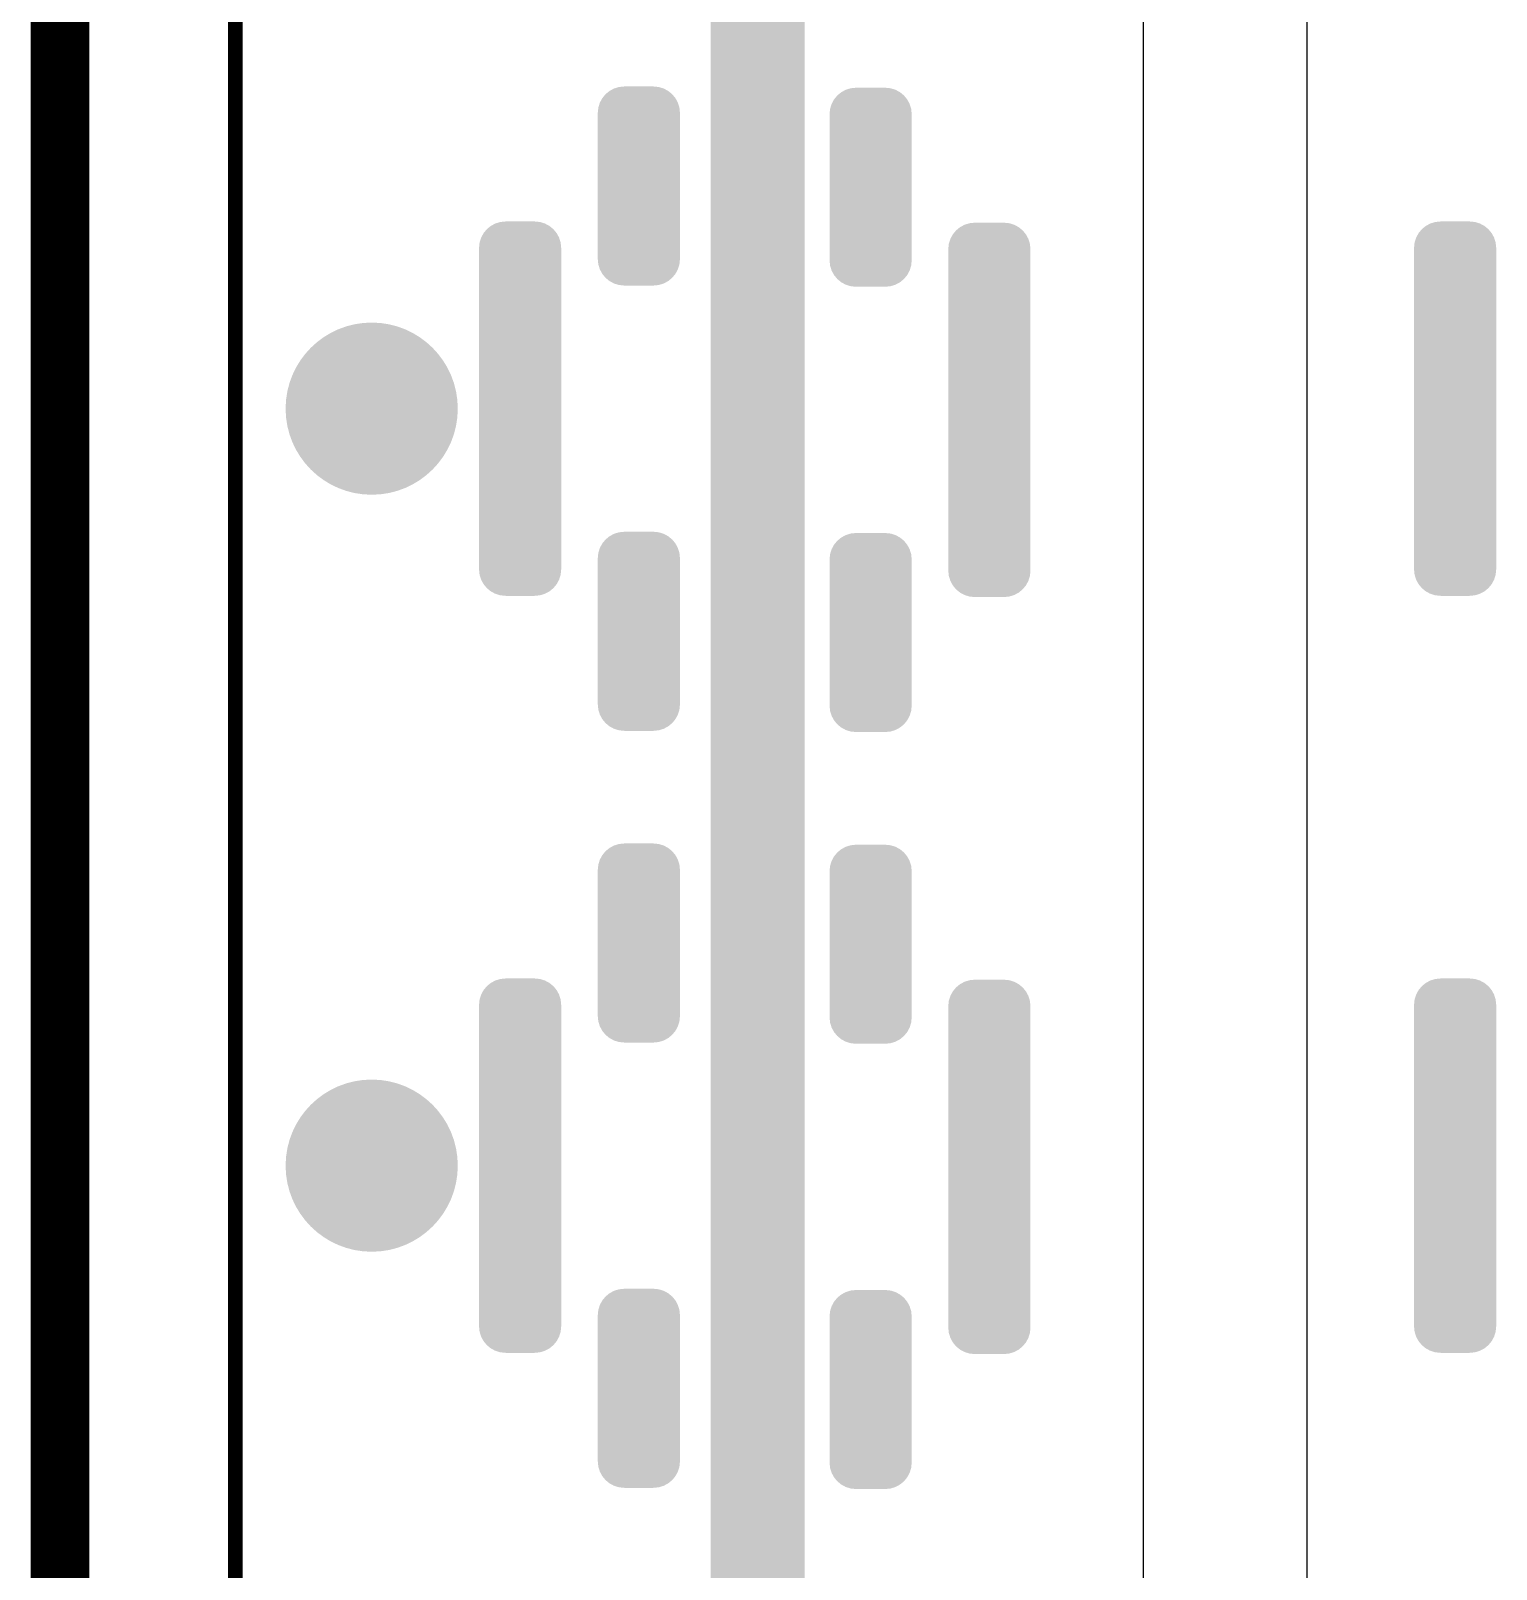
# Model space of a CAD drawing. Header units: inches. Extents: x -0.01 to 3.95, y -0.11 to 1.88.
# Drawn here: x -0.01 to 0.484, y 0.426 to 0.945 of the extents above; entities that cross this region are included whole.
import ezdxf

# ---------------------------------------------------------------- set-up
doc = ezdxf.new("R2010")
doc.units = ezdxf.units.IN
doc.header["$MEASUREMENT"] = 0
for name, color, linetype in [('Board Outline', 216, 'Continuous'), ('Bottom Layer', 5, 'Continuous'), ('Bottom Solder', 6, 'Continuous'), ('Top Layer', 1, 'Continuous'), ('Top Overlay', 2, 'Continuous'), ('Top Paste', 8, 'Continuous'), ('Top Solder', 216, 'Continuous'), ('Via Holes', 16, 'Continuous')]:
    doc.layers.add(name, color=color, linetype=linetype)

msp = doc.modelspace()

# ---------------------------------------------------------------- hatches: boundary and pattern name
at = {"layer": 'Bottom Layer'}
h = msp.add_hatch(color=5, dxfattribs=at)
edge = h.paths.add_edge_path()
edge.add_arc((0.105, 0.81736), 0.025, 0, 360)
h = msp.add_hatch(color=5, dxfattribs=at)
edge = h.paths.add_edge_path()
edge.add_arc((0.105, 0.56236), 0.025, 0, 360)
at = {"layer": 'Bottom Solder'}
h = msp.add_hatch(color=6, dxfattribs=at)
edge = h.paths.add_edge_path()
edge.add_arc((0.105, 0.81736), 0.029, 0, 360)
h = msp.add_hatch(color=6, dxfattribs=at)
edge = h.paths.add_edge_path()
edge.add_arc((0.105, 0.56236), 0.029, 0, 360)
at = {"layer": 'Top Layer'}
h = msp.add_hatch(color=1, dxfattribs=at)
edge = h.paths.add_edge_path()
edge.add_arc((0.22909, 1.70551), 0.00591, 90, 180)
edge.add_line((0.22319, 1.70551), (0.22319, 0.00472))
edge.add_arc((0.22909, 0.00472), 0.00591, 180, 270)
edge.add_line((0.22909, -0.00118), (0.24091, -0.00118))
edge.add_arc((0.24091, 0.00472), 0.00591, 270, 360)
edge.add_line((0.24681, 0.00472), (0.24681, 1.70551))
edge.add_arc((0.24091, 1.70551), 0.00591, 0, 90)
edge.add_line((0.24091, 1.71141), (0.22909, 1.71141))
h = msp.add_hatch(color=1, dxfattribs=at)
edge = h.paths.add_edge_path()
edge.add_arc((0.22909, 1.70551), 0.00591, 90, 180)
edge.add_line((0.22319, 1.70551), (0.22319, 0.00472))
edge.add_arc((0.22909, 0.00472), 0.00591, 180, 270)
edge.add_line((0.22909, -0.00118), (0.24091, -0.00118))
edge.add_arc((0.24091, 0.00472), 0.00591, 270, 360)
edge.add_line((0.24681, 0.00472), (0.24681, 1.70551))
edge.add_arc((0.24091, 1.70551), 0.00591, 0, 90)
edge.add_line((0.24091, 1.71141), (0.22909, 1.71141))
h = msp.add_hatch(color=1, dxfattribs=at)
edge = h.paths.add_edge_path()
edge.add_arc((0.19008, 0.91697), 0.00492, 90, 180)
edge.add_line((0.18516, 0.91697), (0.18516, 0.86775))
edge.add_arc((0.19008, 0.86775), 0.00492, 180, 270)
edge.add_line((0.19008, 0.86283), (0.19992, 0.86283))
edge.add_arc((0.19992, 0.86775), 0.00492, 270, 360)
edge.add_line((0.20484, 0.86775), (0.20484, 0.91697))
edge.add_arc((0.19992, 0.91697), 0.00492, 0, 90)
edge.add_line((0.19992, 0.92189), (0.19008, 0.92189))
h = msp.add_hatch(color=1, dxfattribs=at)
edge = h.paths.add_edge_path()
edge.add_arc((0.19008, 0.91697), 0.00492, 90, 180)
edge.add_line((0.18516, 0.91697), (0.18516, 0.86775))
edge.add_arc((0.19008, 0.86775), 0.00492, 180, 270)
edge.add_line((0.19008, 0.86283), (0.19992, 0.86283))
edge.add_arc((0.19992, 0.86775), 0.00492, 270, 360)
edge.add_line((0.20484, 0.86775), (0.20484, 0.91697))
edge.add_arc((0.19992, 0.91697), 0.00492, 0, 90)
edge.add_line((0.19992, 0.92189), (0.19008, 0.92189))
h = msp.add_hatch(color=1, dxfattribs=at)
edge = h.paths.add_edge_path()
edge.add_arc((0.27799, 0.86734), 0.00492, 270, 360)
edge.add_line((0.28291, 0.86734), (0.28291, 0.91655))
edge.add_arc((0.27799, 0.91655), 0.00492, 0, 90)
edge.add_line((0.27799, 0.92147), (0.26815, 0.92147))
edge.add_arc((0.26815, 0.91655), 0.00492, 90, 180)
edge.add_line((0.26322, 0.91655), (0.26322, 0.86734))
edge.add_arc((0.26815, 0.86734), 0.00492, 180, 270)
edge.add_line((0.26815, 0.86242), (0.27799, 0.86242))
h = msp.add_hatch(color=1, dxfattribs=at)
edge = h.paths.add_edge_path()
edge.add_arc((0.27799, 0.86734), 0.00492, 270, 360)
edge.add_line((0.28291, 0.86734), (0.28291, 0.91655))
edge.add_arc((0.27799, 0.91655), 0.00492, 0, 90)
edge.add_line((0.27799, 0.92147), (0.26815, 0.92147))
edge.add_arc((0.26815, 0.91655), 0.00492, 90, 180)
edge.add_line((0.26322, 0.91655), (0.26322, 0.86734))
edge.add_arc((0.26815, 0.86734), 0.00492, 180, 270)
edge.add_line((0.26815, 0.86242), (0.27799, 0.86242))
h = msp.add_hatch(color=1, dxfattribs=at)
edge = h.paths.add_edge_path()
edge.add_arc((0.15008, 0.87149), 0.00492, 90, 180)
edge.add_line((0.14516, 0.87149), (0.14516, 0.76323))
edge.add_arc((0.15008, 0.76323), 0.00492, 180, 270)
edge.add_line((0.15008, 0.7583), (0.15992, 0.7583))
edge.add_arc((0.15992, 0.76323), 0.00492, 270, 360)
edge.add_line((0.16484, 0.76323), (0.16484, 0.87149))
edge.add_arc((0.15992, 0.87149), 0.00492, 0, 90)
edge.add_line((0.15992, 0.87641), (0.15008, 0.87641))
h = msp.add_hatch(color=1, dxfattribs=at)
edge = h.paths.add_edge_path()
edge.add_arc((0.15008, 0.87149), 0.00492, 90, 180)
edge.add_line((0.14516, 0.87149), (0.14516, 0.76323))
edge.add_arc((0.15008, 0.76323), 0.00492, 180, 270)
edge.add_line((0.15008, 0.7583), (0.15992, 0.7583))
edge.add_arc((0.15992, 0.76323), 0.00492, 270, 360)
edge.add_line((0.16484, 0.76323), (0.16484, 0.87149))
edge.add_arc((0.15992, 0.87149), 0.00492, 0, 90)
edge.add_line((0.15992, 0.87641), (0.15008, 0.87641))
h = msp.add_hatch(color=1, dxfattribs=at)
edge = h.paths.add_edge_path()
edge.add_arc((0.31799, 0.76281), 0.00492, 270, 360)
edge.add_line((0.32291, 0.76281), (0.32291, 0.87108))
edge.add_arc((0.31799, 0.87108), 0.00492, 0, 90)
edge.add_line((0.31799, 0.876), (0.30815, 0.876))
edge.add_arc((0.30815, 0.87108), 0.00492, 90, 180)
edge.add_line((0.30322, 0.87108), (0.30322, 0.76281))
edge.add_arc((0.30815, 0.76281), 0.00492, 180, 270)
edge.add_line((0.30815, 0.75789), (0.31799, 0.75789))
h = msp.add_hatch(color=1, dxfattribs=at)
edge = h.paths.add_edge_path()
edge.add_arc((0.31799, 0.76281), 0.00492, 270, 360)
edge.add_line((0.32291, 0.76281), (0.32291, 0.87108))
edge.add_arc((0.31799, 0.87108), 0.00492, 0, 90)
edge.add_line((0.31799, 0.876), (0.30815, 0.876))
edge.add_arc((0.30815, 0.87108), 0.00492, 90, 180)
edge.add_line((0.30322, 0.87108), (0.30322, 0.76281))
edge.add_arc((0.30815, 0.76281), 0.00492, 180, 270)
edge.add_line((0.30815, 0.75789), (0.31799, 0.75789))
h = msp.add_hatch(color=1, dxfattribs=at)
edge = h.paths.add_edge_path()
edge.add_arc((0.46504, 0.87149), 0.00492, 90, 180)
edge.add_line((0.46012, 0.87149), (0.46012, 0.76323))
edge.add_arc((0.46504, 0.76323), 0.00492, 180, 270)
edge.add_line((0.46504, 0.7583), (0.47488, 0.7583))
edge.add_arc((0.47488, 0.76323), 0.00492, 270, 360)
edge.add_line((0.4798, 0.76323), (0.4798, 0.87149))
edge.add_arc((0.47488, 0.87149), 0.00492, 0, 90)
edge.add_line((0.47488, 0.87641), (0.46504, 0.87641))
h = msp.add_hatch(color=1, dxfattribs=at)
edge = h.paths.add_edge_path()
edge.add_arc((0.105, 0.81736), 0.025, 0, 360)
h = msp.add_hatch(color=1, dxfattribs=at)
edge = h.paths.add_edge_path()
edge.add_arc((0.19008, 0.76697), 0.00492, 90, 180)
edge.add_line((0.18516, 0.76697), (0.18516, 0.71775))
edge.add_arc((0.19008, 0.71775), 0.00492, 180, 270)
edge.add_line((0.19008, 0.71283), (0.19992, 0.71283))
edge.add_arc((0.19992, 0.71775), 0.00492, 270, 360)
edge.add_line((0.20484, 0.71775), (0.20484, 0.76697))
edge.add_arc((0.19992, 0.76697), 0.00492, 0, 90)
edge.add_line((0.19992, 0.77189), (0.19008, 0.77189))
h = msp.add_hatch(color=1, dxfattribs=at)
edge = h.paths.add_edge_path()
edge.add_arc((0.19008, 0.76697), 0.00492, 90, 180)
edge.add_line((0.18516, 0.76697), (0.18516, 0.71775))
edge.add_arc((0.19008, 0.71775), 0.00492, 180, 270)
edge.add_line((0.19008, 0.71283), (0.19992, 0.71283))
edge.add_arc((0.19992, 0.71775), 0.00492, 270, 360)
edge.add_line((0.20484, 0.71775), (0.20484, 0.76697))
edge.add_arc((0.19992, 0.76697), 0.00492, 0, 90)
edge.add_line((0.19992, 0.77189), (0.19008, 0.77189))
h = msp.add_hatch(color=1, dxfattribs=at)
edge = h.paths.add_edge_path()
edge.add_arc((0.27799, 0.71734), 0.00492, 270, 360)
edge.add_line((0.28291, 0.71734), (0.28291, 0.76655))
edge.add_arc((0.27799, 0.76655), 0.00492, 0, 90)
edge.add_line((0.27799, 0.77147), (0.26815, 0.77147))
edge.add_arc((0.26815, 0.76655), 0.00492, 90, 180)
edge.add_line((0.26322, 0.76655), (0.26322, 0.71734))
edge.add_arc((0.26815, 0.71734), 0.00492, 180, 270)
edge.add_line((0.26815, 0.71242), (0.27799, 0.71242))
h = msp.add_hatch(color=1, dxfattribs=at)
edge = h.paths.add_edge_path()
edge.add_arc((0.27799, 0.71734), 0.00492, 270, 360)
edge.add_line((0.28291, 0.71734), (0.28291, 0.76655))
edge.add_arc((0.27799, 0.76655), 0.00492, 0, 90)
edge.add_line((0.27799, 0.77147), (0.26815, 0.77147))
edge.add_arc((0.26815, 0.76655), 0.00492, 90, 180)
edge.add_line((0.26322, 0.76655), (0.26322, 0.71734))
edge.add_arc((0.26815, 0.71734), 0.00492, 180, 270)
edge.add_line((0.26815, 0.71242), (0.27799, 0.71242))
h = msp.add_hatch(color=1, dxfattribs=at)
edge = h.paths.add_edge_path()
edge.add_arc((0.19008, 0.66197), 0.00492, 90, 180)
edge.add_line((0.18516, 0.66197), (0.18516, 0.61275))
edge.add_arc((0.19008, 0.61275), 0.00492, 180, 270)
edge.add_line((0.19008, 0.60783), (0.19992, 0.60783))
edge.add_arc((0.19992, 0.61275), 0.00492, 270, 360)
edge.add_line((0.20484, 0.61275), (0.20484, 0.66197))
edge.add_arc((0.19992, 0.66197), 0.00492, 0, 90)
edge.add_line((0.19992, 0.66689), (0.19008, 0.66689))
h = msp.add_hatch(color=1, dxfattribs=at)
edge = h.paths.add_edge_path()
edge.add_arc((0.19008, 0.66197), 0.00492, 90, 180)
edge.add_line((0.18516, 0.66197), (0.18516, 0.61275))
edge.add_arc((0.19008, 0.61275), 0.00492, 180, 270)
edge.add_line((0.19008, 0.60783), (0.19992, 0.60783))
edge.add_arc((0.19992, 0.61275), 0.00492, 270, 360)
edge.add_line((0.20484, 0.61275), (0.20484, 0.66197))
edge.add_arc((0.19992, 0.66197), 0.00492, 0, 90)
edge.add_line((0.19992, 0.66689), (0.19008, 0.66689))
h = msp.add_hatch(color=1, dxfattribs=at)
edge = h.paths.add_edge_path()
edge.add_arc((0.27799, 0.61234), 0.00492, 270, 360)
edge.add_line((0.28291, 0.61234), (0.28291, 0.66155))
edge.add_arc((0.27799, 0.66155), 0.00492, 0, 90)
edge.add_line((0.27799, 0.66647), (0.26815, 0.66647))
edge.add_arc((0.26815, 0.66155), 0.00492, 90, 180)
edge.add_line((0.26322, 0.66155), (0.26322, 0.61234))
edge.add_arc((0.26815, 0.61234), 0.00492, 180, 270)
edge.add_line((0.26815, 0.60742), (0.27799, 0.60742))
h = msp.add_hatch(color=1, dxfattribs=at)
edge = h.paths.add_edge_path()
edge.add_arc((0.27799, 0.61234), 0.00492, 270, 360)
edge.add_line((0.28291, 0.61234), (0.28291, 0.66155))
edge.add_arc((0.27799, 0.66155), 0.00492, 0, 90)
edge.add_line((0.27799, 0.66647), (0.26815, 0.66647))
edge.add_arc((0.26815, 0.66155), 0.00492, 90, 180)
edge.add_line((0.26322, 0.66155), (0.26322, 0.61234))
edge.add_arc((0.26815, 0.61234), 0.00492, 180, 270)
edge.add_line((0.26815, 0.60742), (0.27799, 0.60742))
h = msp.add_hatch(color=1, dxfattribs=at)
edge = h.paths.add_edge_path()
edge.add_arc((0.15008, 0.61649), 0.00492, 90, 180)
edge.add_line((0.14516, 0.61649), (0.14516, 0.50823))
edge.add_arc((0.15008, 0.50823), 0.00492, 180, 270)
edge.add_line((0.15008, 0.5033), (0.15992, 0.5033))
edge.add_arc((0.15992, 0.50823), 0.00492, 270, 360)
edge.add_line((0.16484, 0.50823), (0.16484, 0.61649))
edge.add_arc((0.15992, 0.61649), 0.00492, 0, 90)
edge.add_line((0.15992, 0.62141), (0.15008, 0.62141))
h = msp.add_hatch(color=1, dxfattribs=at)
edge = h.paths.add_edge_path()
edge.add_arc((0.15008, 0.61649), 0.00492, 90, 180)
edge.add_line((0.14516, 0.61649), (0.14516, 0.50823))
edge.add_arc((0.15008, 0.50823), 0.00492, 180, 270)
edge.add_line((0.15008, 0.5033), (0.15992, 0.5033))
edge.add_arc((0.15992, 0.50823), 0.00492, 270, 360)
edge.add_line((0.16484, 0.50823), (0.16484, 0.61649))
edge.add_arc((0.15992, 0.61649), 0.00492, 0, 90)
edge.add_line((0.15992, 0.62141), (0.15008, 0.62141))
h = msp.add_hatch(color=1, dxfattribs=at)
edge = h.paths.add_edge_path()
edge.add_arc((0.31799, 0.50781), 0.00492, 270, 360)
edge.add_line((0.32291, 0.50781), (0.32291, 0.61608))
edge.add_arc((0.31799, 0.61608), 0.00492, 0, 90)
edge.add_line((0.31799, 0.621), (0.30815, 0.621))
edge.add_arc((0.30815, 0.61608), 0.00492, 90, 180)
edge.add_line((0.30322, 0.61608), (0.30322, 0.50781))
edge.add_arc((0.30815, 0.50781), 0.00492, 180, 270)
edge.add_line((0.30815, 0.50289), (0.31799, 0.50289))
h = msp.add_hatch(color=1, dxfattribs=at)
edge = h.paths.add_edge_path()
edge.add_arc((0.31799, 0.50781), 0.00492, 270, 360)
edge.add_line((0.32291, 0.50781), (0.32291, 0.61608))
edge.add_arc((0.31799, 0.61608), 0.00492, 0, 90)
edge.add_line((0.31799, 0.621), (0.30815, 0.621))
edge.add_arc((0.30815, 0.61608), 0.00492, 90, 180)
edge.add_line((0.30322, 0.61608), (0.30322, 0.50781))
edge.add_arc((0.30815, 0.50781), 0.00492, 180, 270)
edge.add_line((0.30815, 0.50289), (0.31799, 0.50289))
h = msp.add_hatch(color=1, dxfattribs=at)
edge = h.paths.add_edge_path()
edge.add_arc((0.46504, 0.61649), 0.00492, 90, 180)
edge.add_line((0.46012, 0.61649), (0.46012, 0.50823))
edge.add_arc((0.46504, 0.50823), 0.00492, 180, 270)
edge.add_line((0.46504, 0.5033), (0.47488, 0.5033))
edge.add_arc((0.47488, 0.50823), 0.00492, 270, 360)
edge.add_line((0.4798, 0.50823), (0.4798, 0.61649))
edge.add_arc((0.47488, 0.61649), 0.00492, 0, 90)
edge.add_line((0.47488, 0.62141), (0.46504, 0.62141))
h = msp.add_hatch(color=1, dxfattribs=at)
edge = h.paths.add_edge_path()
edge.add_arc((0.105, 0.56236), 0.025, 0, 360)
h = msp.add_hatch(color=1, dxfattribs=at)
edge = h.paths.add_edge_path()
edge.add_arc((0.19008, 0.51197), 0.00492, 90, 180)
edge.add_line((0.18516, 0.51197), (0.18516, 0.46275))
edge.add_arc((0.19008, 0.46275), 0.00492, 180, 270)
edge.add_line((0.19008, 0.45783), (0.19992, 0.45783))
edge.add_arc((0.19992, 0.46275), 0.00492, 270, 360)
edge.add_line((0.20484, 0.46275), (0.20484, 0.51197))
edge.add_arc((0.19992, 0.51197), 0.00492, 0, 90)
edge.add_line((0.19992, 0.51689), (0.19008, 0.51689))
h = msp.add_hatch(color=1, dxfattribs=at)
edge = h.paths.add_edge_path()
edge.add_arc((0.19008, 0.51197), 0.00492, 90, 180)
edge.add_line((0.18516, 0.51197), (0.18516, 0.46275))
edge.add_arc((0.19008, 0.46275), 0.00492, 180, 270)
edge.add_line((0.19008, 0.45783), (0.19992, 0.45783))
edge.add_arc((0.19992, 0.46275), 0.00492, 270, 360)
edge.add_line((0.20484, 0.46275), (0.20484, 0.51197))
edge.add_arc((0.19992, 0.51197), 0.00492, 0, 90)
edge.add_line((0.19992, 0.51689), (0.19008, 0.51689))
h = msp.add_hatch(color=1, dxfattribs=at)
edge = h.paths.add_edge_path()
edge.add_arc((0.27799, 0.46234), 0.00492, 270, 360)
edge.add_line((0.28291, 0.46234), (0.28291, 0.51155))
edge.add_arc((0.27799, 0.51155), 0.00492, 0, 90)
edge.add_line((0.27799, 0.51647), (0.26815, 0.51647))
edge.add_arc((0.26815, 0.51155), 0.00492, 90, 180)
edge.add_line((0.26322, 0.51155), (0.26322, 0.46234))
edge.add_arc((0.26815, 0.46234), 0.00492, 180, 270)
edge.add_line((0.26815, 0.45742), (0.27799, 0.45742))
h = msp.add_hatch(color=1, dxfattribs=at)
edge = h.paths.add_edge_path()
edge.add_arc((0.27799, 0.46234), 0.00492, 270, 360)
edge.add_line((0.28291, 0.46234), (0.28291, 0.51155))
edge.add_arc((0.27799, 0.51155), 0.00492, 0, 90)
edge.add_line((0.27799, 0.51647), (0.26815, 0.51647))
edge.add_arc((0.26815, 0.51155), 0.00492, 90, 180)
edge.add_line((0.26322, 0.51155), (0.26322, 0.46234))
edge.add_arc((0.26815, 0.46234), 0.00492, 180, 270)
edge.add_line((0.26815, 0.45742), (0.27799, 0.45742))
at = {"layer": 'Top Paste'}
h = msp.add_hatch(color=8, dxfattribs=at)
edge = h.paths.add_edge_path()
edge.add_arc((0.22909, 1.70551), 0.00591, 90, 180)
edge.add_line((0.22319, 1.70551), (0.22319, 0.00472))
edge.add_arc((0.22909, 0.00472), 0.00591, 180, 270)
edge.add_line((0.22909, -0.00118), (0.24091, -0.00118))
edge.add_arc((0.24091, 0.00472), 0.00591, 270, 360)
edge.add_line((0.24681, 0.00472), (0.24681, 1.70551))
edge.add_arc((0.24091, 1.70551), 0.00591, 0, 90)
edge.add_line((0.24091, 1.71141), (0.22909, 1.71141))
h = msp.add_hatch(color=8, dxfattribs=at)
edge = h.paths.add_edge_path()
edge.add_arc((0.22909, 1.70551), 0.00591, 90, 180)
edge.add_line((0.22319, 1.70551), (0.22319, 0.00472))
edge.add_arc((0.22909, 0.00472), 0.00591, 180, 270)
edge.add_line((0.22909, -0.00118), (0.24091, -0.00118))
edge.add_arc((0.24091, 0.00472), 0.00591, 270, 360)
edge.add_line((0.24681, 0.00472), (0.24681, 1.70551))
edge.add_arc((0.24091, 1.70551), 0.00591, 0, 90)
edge.add_line((0.24091, 1.71141), (0.22909, 1.71141))
h = msp.add_hatch(color=8, dxfattribs=at)
edge = h.paths.add_edge_path()
edge.add_arc((0.19008, 0.91697), 0.00492, 90, 180)
edge.add_line((0.18516, 0.91697), (0.18516, 0.86775))
edge.add_arc((0.19008, 0.86775), 0.00492, 180, 270)
edge.add_line((0.19008, 0.86283), (0.19992, 0.86283))
edge.add_arc((0.19992, 0.86775), 0.00492, 270, 360)
edge.add_line((0.20484, 0.86775), (0.20484, 0.91697))
edge.add_arc((0.19992, 0.91697), 0.00492, 0, 90)
edge.add_line((0.19992, 0.92189), (0.19008, 0.92189))
h = msp.add_hatch(color=8, dxfattribs=at)
edge = h.paths.add_edge_path()
edge.add_arc((0.19008, 0.91697), 0.00492, 90, 180)
edge.add_line((0.18516, 0.91697), (0.18516, 0.86775))
edge.add_arc((0.19008, 0.86775), 0.00492, 180, 270)
edge.add_line((0.19008, 0.86283), (0.19992, 0.86283))
edge.add_arc((0.19992, 0.86775), 0.00492, 270, 360)
edge.add_line((0.20484, 0.86775), (0.20484, 0.91697))
edge.add_arc((0.19992, 0.91697), 0.00492, 0, 90)
edge.add_line((0.19992, 0.92189), (0.19008, 0.92189))
h = msp.add_hatch(color=8, dxfattribs=at)
edge = h.paths.add_edge_path()
edge.add_arc((0.27799, 0.86734), 0.00492, 270, 360)
edge.add_line((0.28291, 0.86734), (0.28291, 0.91655))
edge.add_arc((0.27799, 0.91655), 0.00492, 0, 90)
edge.add_line((0.27799, 0.92147), (0.26815, 0.92147))
edge.add_arc((0.26815, 0.91655), 0.00492, 90, 180)
edge.add_line((0.26322, 0.91655), (0.26322, 0.86734))
edge.add_arc((0.26815, 0.86734), 0.00492, 180, 270)
edge.add_line((0.26815, 0.86242), (0.27799, 0.86242))
h = msp.add_hatch(color=8, dxfattribs=at)
edge = h.paths.add_edge_path()
edge.add_arc((0.27799, 0.86734), 0.00492, 270, 360)
edge.add_line((0.28291, 0.86734), (0.28291, 0.91655))
edge.add_arc((0.27799, 0.91655), 0.00492, 0, 90)
edge.add_line((0.27799, 0.92147), (0.26815, 0.92147))
edge.add_arc((0.26815, 0.91655), 0.00492, 90, 180)
edge.add_line((0.26322, 0.91655), (0.26322, 0.86734))
edge.add_arc((0.26815, 0.86734), 0.00492, 180, 270)
edge.add_line((0.26815, 0.86242), (0.27799, 0.86242))
h = msp.add_hatch(color=8, dxfattribs=at)
edge = h.paths.add_edge_path()
edge.add_arc((0.15008, 0.87149), 0.00492, 90, 180)
edge.add_line((0.14516, 0.87149), (0.14516, 0.76323))
edge.add_arc((0.15008, 0.76323), 0.00492, 180, 270)
edge.add_line((0.15008, 0.7583), (0.15992, 0.7583))
edge.add_arc((0.15992, 0.76323), 0.00492, 270, 360)
edge.add_line((0.16484, 0.76323), (0.16484, 0.87149))
edge.add_arc((0.15992, 0.87149), 0.00492, 0, 90)
edge.add_line((0.15992, 0.87641), (0.15008, 0.87641))
h = msp.add_hatch(color=8, dxfattribs=at)
edge = h.paths.add_edge_path()
edge.add_arc((0.15008, 0.87149), 0.00492, 90, 180)
edge.add_line((0.14516, 0.87149), (0.14516, 0.76323))
edge.add_arc((0.15008, 0.76323), 0.00492, 180, 270)
edge.add_line((0.15008, 0.7583), (0.15992, 0.7583))
edge.add_arc((0.15992, 0.76323), 0.00492, 270, 360)
edge.add_line((0.16484, 0.76323), (0.16484, 0.87149))
edge.add_arc((0.15992, 0.87149), 0.00492, 0, 90)
edge.add_line((0.15992, 0.87641), (0.15008, 0.87641))
h = msp.add_hatch(color=8, dxfattribs=at)
edge = h.paths.add_edge_path()
edge.add_arc((0.31799, 0.76281), 0.00492, 270, 360)
edge.add_line((0.32291, 0.76281), (0.32291, 0.87108))
edge.add_arc((0.31799, 0.87108), 0.00492, 0, 90)
edge.add_line((0.31799, 0.876), (0.30815, 0.876))
edge.add_arc((0.30815, 0.87108), 0.00492, 90, 180)
edge.add_line((0.30322, 0.87108), (0.30322, 0.76281))
edge.add_arc((0.30815, 0.76281), 0.00492, 180, 270)
edge.add_line((0.30815, 0.75789), (0.31799, 0.75789))
h = msp.add_hatch(color=8, dxfattribs=at)
edge = h.paths.add_edge_path()
edge.add_arc((0.31799, 0.76281), 0.00492, 270, 360)
edge.add_line((0.32291, 0.76281), (0.32291, 0.87108))
edge.add_arc((0.31799, 0.87108), 0.00492, 0, 90)
edge.add_line((0.31799, 0.876), (0.30815, 0.876))
edge.add_arc((0.30815, 0.87108), 0.00492, 90, 180)
edge.add_line((0.30322, 0.87108), (0.30322, 0.76281))
edge.add_arc((0.30815, 0.76281), 0.00492, 180, 270)
edge.add_line((0.30815, 0.75789), (0.31799, 0.75789))
h = msp.add_hatch(color=8, dxfattribs=at)
edge = h.paths.add_edge_path()
edge.add_arc((0.46504, 0.87149), 0.00492, 90, 180)
edge.add_line((0.46012, 0.87149), (0.46012, 0.76323))
edge.add_arc((0.46504, 0.76323), 0.00492, 180, 270)
edge.add_line((0.46504, 0.7583), (0.47488, 0.7583))
edge.add_arc((0.47488, 0.76323), 0.00492, 270, 360)
edge.add_line((0.4798, 0.76323), (0.4798, 0.87149))
edge.add_arc((0.47488, 0.87149), 0.00492, 0, 90)
edge.add_line((0.47488, 0.87641), (0.46504, 0.87641))
h = msp.add_hatch(color=8, dxfattribs=at)
edge = h.paths.add_edge_path()
edge.add_arc((0.19008, 0.76697), 0.00492, 90, 180)
edge.add_line((0.18516, 0.76697), (0.18516, 0.71775))
edge.add_arc((0.19008, 0.71775), 0.00492, 180, 270)
edge.add_line((0.19008, 0.71283), (0.19992, 0.71283))
edge.add_arc((0.19992, 0.71775), 0.00492, 270, 360)
edge.add_line((0.20484, 0.71775), (0.20484, 0.76697))
edge.add_arc((0.19992, 0.76697), 0.00492, 0, 90)
edge.add_line((0.19992, 0.77189), (0.19008, 0.77189))
h = msp.add_hatch(color=8, dxfattribs=at)
edge = h.paths.add_edge_path()
edge.add_arc((0.19008, 0.76697), 0.00492, 90, 180)
edge.add_line((0.18516, 0.76697), (0.18516, 0.71775))
edge.add_arc((0.19008, 0.71775), 0.00492, 180, 270)
edge.add_line((0.19008, 0.71283), (0.19992, 0.71283))
edge.add_arc((0.19992, 0.71775), 0.00492, 270, 360)
edge.add_line((0.20484, 0.71775), (0.20484, 0.76697))
edge.add_arc((0.19992, 0.76697), 0.00492, 0, 90)
edge.add_line((0.19992, 0.77189), (0.19008, 0.77189))
h = msp.add_hatch(color=8, dxfattribs=at)
edge = h.paths.add_edge_path()
edge.add_arc((0.27799, 0.71734), 0.00492, 270, 360)
edge.add_line((0.28291, 0.71734), (0.28291, 0.76655))
edge.add_arc((0.27799, 0.76655), 0.00492, 0, 90)
edge.add_line((0.27799, 0.77147), (0.26815, 0.77147))
edge.add_arc((0.26815, 0.76655), 0.00492, 90, 180)
edge.add_line((0.26322, 0.76655), (0.26322, 0.71734))
edge.add_arc((0.26815, 0.71734), 0.00492, 180, 270)
edge.add_line((0.26815, 0.71242), (0.27799, 0.71242))
h = msp.add_hatch(color=8, dxfattribs=at)
edge = h.paths.add_edge_path()
edge.add_arc((0.27799, 0.71734), 0.00492, 270, 360)
edge.add_line((0.28291, 0.71734), (0.28291, 0.76655))
edge.add_arc((0.27799, 0.76655), 0.00492, 0, 90)
edge.add_line((0.27799, 0.77147), (0.26815, 0.77147))
edge.add_arc((0.26815, 0.76655), 0.00492, 90, 180)
edge.add_line((0.26322, 0.76655), (0.26322, 0.71734))
edge.add_arc((0.26815, 0.71734), 0.00492, 180, 270)
edge.add_line((0.26815, 0.71242), (0.27799, 0.71242))
h = msp.add_hatch(color=8, dxfattribs=at)
edge = h.paths.add_edge_path()
edge.add_arc((0.19008, 0.66197), 0.00492, 90, 180)
edge.add_line((0.18516, 0.66197), (0.18516, 0.61275))
edge.add_arc((0.19008, 0.61275), 0.00492, 180, 270)
edge.add_line((0.19008, 0.60783), (0.19992, 0.60783))
edge.add_arc((0.19992, 0.61275), 0.00492, 270, 360)
edge.add_line((0.20484, 0.61275), (0.20484, 0.66197))
edge.add_arc((0.19992, 0.66197), 0.00492, 0, 90)
edge.add_line((0.19992, 0.66689), (0.19008, 0.66689))
h = msp.add_hatch(color=8, dxfattribs=at)
edge = h.paths.add_edge_path()
edge.add_arc((0.19008, 0.66197), 0.00492, 90, 180)
edge.add_line((0.18516, 0.66197), (0.18516, 0.61275))
edge.add_arc((0.19008, 0.61275), 0.00492, 180, 270)
edge.add_line((0.19008, 0.60783), (0.19992, 0.60783))
edge.add_arc((0.19992, 0.61275), 0.00492, 270, 360)
edge.add_line((0.20484, 0.61275), (0.20484, 0.66197))
edge.add_arc((0.19992, 0.66197), 0.00492, 0, 90)
edge.add_line((0.19992, 0.66689), (0.19008, 0.66689))
h = msp.add_hatch(color=8, dxfattribs=at)
edge = h.paths.add_edge_path()
edge.add_arc((0.27799, 0.61234), 0.00492, 270, 360)
edge.add_line((0.28291, 0.61234), (0.28291, 0.66155))
edge.add_arc((0.27799, 0.66155), 0.00492, 0, 90)
edge.add_line((0.27799, 0.66647), (0.26815, 0.66647))
edge.add_arc((0.26815, 0.66155), 0.00492, 90, 180)
edge.add_line((0.26322, 0.66155), (0.26322, 0.61234))
edge.add_arc((0.26815, 0.61234), 0.00492, 180, 270)
edge.add_line((0.26815, 0.60742), (0.27799, 0.60742))
h = msp.add_hatch(color=8, dxfattribs=at)
edge = h.paths.add_edge_path()
edge.add_arc((0.27799, 0.61234), 0.00492, 270, 360)
edge.add_line((0.28291, 0.61234), (0.28291, 0.66155))
edge.add_arc((0.27799, 0.66155), 0.00492, 0, 90)
edge.add_line((0.27799, 0.66647), (0.26815, 0.66647))
edge.add_arc((0.26815, 0.66155), 0.00492, 90, 180)
edge.add_line((0.26322, 0.66155), (0.26322, 0.61234))
edge.add_arc((0.26815, 0.61234), 0.00492, 180, 270)
edge.add_line((0.26815, 0.60742), (0.27799, 0.60742))
h = msp.add_hatch(color=8, dxfattribs=at)
edge = h.paths.add_edge_path()
edge.add_arc((0.15008, 0.61649), 0.00492, 90, 180)
edge.add_line((0.14516, 0.61649), (0.14516, 0.50823))
edge.add_arc((0.15008, 0.50823), 0.00492, 180, 270)
edge.add_line((0.15008, 0.5033), (0.15992, 0.5033))
edge.add_arc((0.15992, 0.50823), 0.00492, 270, 360)
edge.add_line((0.16484, 0.50823), (0.16484, 0.61649))
edge.add_arc((0.15992, 0.61649), 0.00492, 0, 90)
edge.add_line((0.15992, 0.62141), (0.15008, 0.62141))
h = msp.add_hatch(color=8, dxfattribs=at)
edge = h.paths.add_edge_path()
edge.add_arc((0.15008, 0.61649), 0.00492, 90, 180)
edge.add_line((0.14516, 0.61649), (0.14516, 0.50823))
edge.add_arc((0.15008, 0.50823), 0.00492, 180, 270)
edge.add_line((0.15008, 0.5033), (0.15992, 0.5033))
edge.add_arc((0.15992, 0.50823), 0.00492, 270, 360)
edge.add_line((0.16484, 0.50823), (0.16484, 0.61649))
edge.add_arc((0.15992, 0.61649), 0.00492, 0, 90)
edge.add_line((0.15992, 0.62141), (0.15008, 0.62141))
h = msp.add_hatch(color=8, dxfattribs=at)
edge = h.paths.add_edge_path()
edge.add_arc((0.31799, 0.50781), 0.00492, 270, 360)
edge.add_line((0.32291, 0.50781), (0.32291, 0.61608))
edge.add_arc((0.31799, 0.61608), 0.00492, 0, 90)
edge.add_line((0.31799, 0.621), (0.30815, 0.621))
edge.add_arc((0.30815, 0.61608), 0.00492, 90, 180)
edge.add_line((0.30322, 0.61608), (0.30322, 0.50781))
edge.add_arc((0.30815, 0.50781), 0.00492, 180, 270)
edge.add_line((0.30815, 0.50289), (0.31799, 0.50289))
h = msp.add_hatch(color=8, dxfattribs=at)
edge = h.paths.add_edge_path()
edge.add_arc((0.31799, 0.50781), 0.00492, 270, 360)
edge.add_line((0.32291, 0.50781), (0.32291, 0.61608))
edge.add_arc((0.31799, 0.61608), 0.00492, 0, 90)
edge.add_line((0.31799, 0.621), (0.30815, 0.621))
edge.add_arc((0.30815, 0.61608), 0.00492, 90, 180)
edge.add_line((0.30322, 0.61608), (0.30322, 0.50781))
edge.add_arc((0.30815, 0.50781), 0.00492, 180, 270)
edge.add_line((0.30815, 0.50289), (0.31799, 0.50289))
h = msp.add_hatch(color=8, dxfattribs=at)
edge = h.paths.add_edge_path()
edge.add_arc((0.46504, 0.61649), 0.00492, 90, 180)
edge.add_line((0.46012, 0.61649), (0.46012, 0.50823))
edge.add_arc((0.46504, 0.50823), 0.00492, 180, 270)
edge.add_line((0.46504, 0.5033), (0.47488, 0.5033))
edge.add_arc((0.47488, 0.50823), 0.00492, 270, 360)
edge.add_line((0.4798, 0.50823), (0.4798, 0.61649))
edge.add_arc((0.47488, 0.61649), 0.00492, 0, 90)
edge.add_line((0.47488, 0.62141), (0.46504, 0.62141))
h = msp.add_hatch(color=8, dxfattribs=at)
edge = h.paths.add_edge_path()
edge.add_arc((0.19008, 0.51197), 0.00492, 90, 180)
edge.add_line((0.18516, 0.51197), (0.18516, 0.46275))
edge.add_arc((0.19008, 0.46275), 0.00492, 180, 270)
edge.add_line((0.19008, 0.45783), (0.19992, 0.45783))
edge.add_arc((0.19992, 0.46275), 0.00492, 270, 360)
edge.add_line((0.20484, 0.46275), (0.20484, 0.51197))
edge.add_arc((0.19992, 0.51197), 0.00492, 0, 90)
edge.add_line((0.19992, 0.51689), (0.19008, 0.51689))
h = msp.add_hatch(color=8, dxfattribs=at)
edge = h.paths.add_edge_path()
edge.add_arc((0.19008, 0.51197), 0.00492, 90, 180)
edge.add_line((0.18516, 0.51197), (0.18516, 0.46275))
edge.add_arc((0.19008, 0.46275), 0.00492, 180, 270)
edge.add_line((0.19008, 0.45783), (0.19992, 0.45783))
edge.add_arc((0.19992, 0.46275), 0.00492, 270, 360)
edge.add_line((0.20484, 0.46275), (0.20484, 0.51197))
edge.add_arc((0.19992, 0.51197), 0.00492, 0, 90)
edge.add_line((0.19992, 0.51689), (0.19008, 0.51689))
h = msp.add_hatch(color=8, dxfattribs=at)
edge = h.paths.add_edge_path()
edge.add_arc((0.27799, 0.46234), 0.00492, 270, 360)
edge.add_line((0.28291, 0.46234), (0.28291, 0.51155))
edge.add_arc((0.27799, 0.51155), 0.00492, 0, 90)
edge.add_line((0.27799, 0.51647), (0.26815, 0.51647))
edge.add_arc((0.26815, 0.51155), 0.00492, 90, 180)
edge.add_line((0.26322, 0.51155), (0.26322, 0.46234))
edge.add_arc((0.26815, 0.46234), 0.00492, 180, 270)
edge.add_line((0.26815, 0.45742), (0.27799, 0.45742))
h = msp.add_hatch(color=8, dxfattribs=at)
edge = h.paths.add_edge_path()
edge.add_arc((0.27799, 0.46234), 0.00492, 270, 360)
edge.add_line((0.28291, 0.46234), (0.28291, 0.51155))
edge.add_arc((0.27799, 0.51155), 0.00492, 0, 90)
edge.add_line((0.27799, 0.51647), (0.26815, 0.51647))
edge.add_arc((0.26815, 0.51155), 0.00492, 90, 180)
edge.add_line((0.26322, 0.51155), (0.26322, 0.46234))
edge.add_arc((0.26815, 0.46234), 0.00492, 180, 270)
edge.add_line((0.26815, 0.45742), (0.27799, 0.45742))
at = {"layer": 'Top Solder'}
h = msp.add_hatch(color=216, dxfattribs=at)
edge = h.paths.add_edge_path()
edge.add_arc((0.22909, 1.70551), 0.00991, 90, 180)
edge.add_line((0.21919, 1.70551), (0.21919, 0.00472))
edge.add_arc((0.22909, 0.00472), 0.00991, 180, 270)
edge.add_line((0.22909, -0.00518), (0.24091, -0.00518))
edge.add_arc((0.24091, 0.00472), 0.00991, 270, 360)
edge.add_line((0.25081, 0.00472), (0.25081, 1.70551))
edge.add_arc((0.24091, 1.70551), 0.00991, 0, 90)
edge.add_line((0.24091, 1.71541), (0.22909, 1.71541))
h = msp.add_hatch(color=216, dxfattribs=at)
edge = h.paths.add_edge_path()
edge.add_arc((0.22909, 1.70551), 0.00991, 90, 180)
edge.add_line((0.21919, 1.70551), (0.21919, 0.00472))
edge.add_arc((0.22909, 0.00472), 0.00991, 180, 270)
edge.add_line((0.22909, -0.00518), (0.24091, -0.00518))
edge.add_arc((0.24091, 0.00472), 0.00991, 270, 360)
edge.add_line((0.25081, 0.00472), (0.25081, 1.70551))
edge.add_arc((0.24091, 1.70551), 0.00991, 0, 90)
edge.add_line((0.24091, 1.71541), (0.22909, 1.71541))
h = msp.add_hatch(color=216, dxfattribs=at)
edge = h.paths.add_edge_path()
edge.add_arc((0.19008, 0.91697), 0.00892, 90, 180)
edge.add_line((0.18116, 0.91697), (0.18116, 0.86775))
edge.add_arc((0.19008, 0.86775), 0.00892, 180, 270)
edge.add_line((0.19008, 0.85883), (0.19992, 0.85883))
edge.add_arc((0.19992, 0.86775), 0.00892, 270, 360)
edge.add_line((0.20884, 0.86775), (0.20884, 0.91697))
edge.add_arc((0.19992, 0.91697), 0.00892, 0, 90)
edge.add_line((0.19992, 0.92589), (0.19008, 0.92589))
h = msp.add_hatch(color=216, dxfattribs=at)
edge = h.paths.add_edge_path()
edge.add_arc((0.19008, 0.91697), 0.00892, 90, 180)
edge.add_line((0.18116, 0.91697), (0.18116, 0.86775))
edge.add_arc((0.19008, 0.86775), 0.00892, 180, 270)
edge.add_line((0.19008, 0.85883), (0.19992, 0.85883))
edge.add_arc((0.19992, 0.86775), 0.00892, 270, 360)
edge.add_line((0.20884, 0.86775), (0.20884, 0.91697))
edge.add_arc((0.19992, 0.91697), 0.00892, 0, 90)
edge.add_line((0.19992, 0.92589), (0.19008, 0.92589))
h = msp.add_hatch(color=216, dxfattribs=at)
edge = h.paths.add_edge_path()
edge.add_arc((0.27799, 0.86734), 0.00892, 270, 360)
edge.add_line((0.28691, 0.86734), (0.28691, 0.91655))
edge.add_arc((0.27799, 0.91655), 0.00892, 0, 90)
edge.add_line((0.27799, 0.92547), (0.26815, 0.92547))
edge.add_arc((0.26815, 0.91655), 0.00892, 90, 180)
edge.add_line((0.25922, 0.91655), (0.25922, 0.86734))
edge.add_arc((0.26815, 0.86734), 0.00892, 180, 270)
edge.add_line((0.26815, 0.85842), (0.27799, 0.85842))
h = msp.add_hatch(color=216, dxfattribs=at)
edge = h.paths.add_edge_path()
edge.add_arc((0.27799, 0.86734), 0.00892, 270, 360)
edge.add_line((0.28691, 0.86734), (0.28691, 0.91655))
edge.add_arc((0.27799, 0.91655), 0.00892, 0, 90)
edge.add_line((0.27799, 0.92547), (0.26815, 0.92547))
edge.add_arc((0.26815, 0.91655), 0.00892, 90, 180)
edge.add_line((0.25922, 0.91655), (0.25922, 0.86734))
edge.add_arc((0.26815, 0.86734), 0.00892, 180, 270)
edge.add_line((0.26815, 0.85842), (0.27799, 0.85842))
h = msp.add_hatch(color=216, dxfattribs=at)
edge = h.paths.add_edge_path()
edge.add_arc((0.15008, 0.87149), 0.00892, 90, 180)
edge.add_line((0.14116, 0.87149), (0.14116, 0.76323))
edge.add_arc((0.15008, 0.76323), 0.00892, 180, 270)
edge.add_line((0.15008, 0.7543), (0.15992, 0.7543))
edge.add_arc((0.15992, 0.76323), 0.00892, 270, 360)
edge.add_line((0.16884, 0.76323), (0.16884, 0.87149))
edge.add_arc((0.15992, 0.87149), 0.00892, 0, 90)
edge.add_line((0.15992, 0.88041), (0.15008, 0.88041))
h = msp.add_hatch(color=216, dxfattribs=at)
edge = h.paths.add_edge_path()
edge.add_arc((0.15008, 0.87149), 0.00892, 90, 180)
edge.add_line((0.14116, 0.87149), (0.14116, 0.76323))
edge.add_arc((0.15008, 0.76323), 0.00892, 180, 270)
edge.add_line((0.15008, 0.7543), (0.15992, 0.7543))
edge.add_arc((0.15992, 0.76323), 0.00892, 270, 360)
edge.add_line((0.16884, 0.76323), (0.16884, 0.87149))
edge.add_arc((0.15992, 0.87149), 0.00892, 0, 90)
edge.add_line((0.15992, 0.88041), (0.15008, 0.88041))
h = msp.add_hatch(color=216, dxfattribs=at)
edge = h.paths.add_edge_path()
edge.add_arc((0.31799, 0.76281), 0.00892, 270, 360)
edge.add_line((0.32691, 0.76281), (0.32691, 0.87108))
edge.add_arc((0.31799, 0.87108), 0.00892, 0, 90)
edge.add_line((0.31799, 0.88), (0.30815, 0.88))
edge.add_arc((0.30815, 0.87108), 0.00892, 90, 180)
edge.add_line((0.29922, 0.87108), (0.29922, 0.76281))
edge.add_arc((0.30815, 0.76281), 0.00892, 180, 270)
edge.add_line((0.30815, 0.75389), (0.31799, 0.75389))
h = msp.add_hatch(color=216, dxfattribs=at)
edge = h.paths.add_edge_path()
edge.add_arc((0.31799, 0.76281), 0.00892, 270, 360)
edge.add_line((0.32691, 0.76281), (0.32691, 0.87108))
edge.add_arc((0.31799, 0.87108), 0.00892, 0, 90)
edge.add_line((0.31799, 0.88), (0.30815, 0.88))
edge.add_arc((0.30815, 0.87108), 0.00892, 90, 180)
edge.add_line((0.29922, 0.87108), (0.29922, 0.76281))
edge.add_arc((0.30815, 0.76281), 0.00892, 180, 270)
edge.add_line((0.30815, 0.75389), (0.31799, 0.75389))
h = msp.add_hatch(color=216, dxfattribs=at)
edge = h.paths.add_edge_path()
edge.add_arc((0.46504, 0.87149), 0.00892, 90, 180)
edge.add_line((0.45612, 0.87149), (0.45612, 0.76323))
edge.add_arc((0.46504, 0.76323), 0.00892, 180, 270)
edge.add_line((0.46504, 0.7543), (0.47488, 0.7543))
edge.add_arc((0.47488, 0.76323), 0.00892, 270, 360)
edge.add_line((0.4838, 0.76323), (0.4838, 0.87149))
edge.add_arc((0.47488, 0.87149), 0.00892, 0, 90)
edge.add_line((0.47488, 0.88041), (0.46504, 0.88041))
h = msp.add_hatch(color=216, dxfattribs=at)
edge = h.paths.add_edge_path()
edge.add_arc((0.105, 0.81736), 0.029, 0, 360)
h = msp.add_hatch(color=216, dxfattribs=at)
edge = h.paths.add_edge_path()
edge.add_arc((0.19008, 0.76697), 0.00892, 90, 180)
edge.add_line((0.18116, 0.76697), (0.18116, 0.71775))
edge.add_arc((0.19008, 0.71775), 0.00892, 180, 270)
edge.add_line((0.19008, 0.70883), (0.19992, 0.70883))
edge.add_arc((0.19992, 0.71775), 0.00892, 270, 360)
edge.add_line((0.20884, 0.71775), (0.20884, 0.76697))
edge.add_arc((0.19992, 0.76697), 0.00892, 0, 90)
edge.add_line((0.19992, 0.77589), (0.19008, 0.77589))
h = msp.add_hatch(color=216, dxfattribs=at)
edge = h.paths.add_edge_path()
edge.add_arc((0.19008, 0.76697), 0.00892, 90, 180)
edge.add_line((0.18116, 0.76697), (0.18116, 0.71775))
edge.add_arc((0.19008, 0.71775), 0.00892, 180, 270)
edge.add_line((0.19008, 0.70883), (0.19992, 0.70883))
edge.add_arc((0.19992, 0.71775), 0.00892, 270, 360)
edge.add_line((0.20884, 0.71775), (0.20884, 0.76697))
edge.add_arc((0.19992, 0.76697), 0.00892, 0, 90)
edge.add_line((0.19992, 0.77589), (0.19008, 0.77589))
h = msp.add_hatch(color=216, dxfattribs=at)
edge = h.paths.add_edge_path()
edge.add_arc((0.27799, 0.71734), 0.00892, 270, 360)
edge.add_line((0.28691, 0.71734), (0.28691, 0.76655))
edge.add_arc((0.27799, 0.76655), 0.00892, 0, 90)
edge.add_line((0.27799, 0.77547), (0.26815, 0.77547))
edge.add_arc((0.26815, 0.76655), 0.00892, 90, 180)
edge.add_line((0.25922, 0.76655), (0.25922, 0.71734))
edge.add_arc((0.26815, 0.71734), 0.00892, 180, 270)
edge.add_line((0.26815, 0.70842), (0.27799, 0.70842))
h = msp.add_hatch(color=216, dxfattribs=at)
edge = h.paths.add_edge_path()
edge.add_arc((0.27799, 0.71734), 0.00892, 270, 360)
edge.add_line((0.28691, 0.71734), (0.28691, 0.76655))
edge.add_arc((0.27799, 0.76655), 0.00892, 0, 90)
edge.add_line((0.27799, 0.77547), (0.26815, 0.77547))
edge.add_arc((0.26815, 0.76655), 0.00892, 90, 180)
edge.add_line((0.25922, 0.76655), (0.25922, 0.71734))
edge.add_arc((0.26815, 0.71734), 0.00892, 180, 270)
edge.add_line((0.26815, 0.70842), (0.27799, 0.70842))
h = msp.add_hatch(color=216, dxfattribs=at)
edge = h.paths.add_edge_path()
edge.add_arc((0.19008, 0.66197), 0.00892, 90, 180)
edge.add_line((0.18116, 0.66197), (0.18116, 0.61275))
edge.add_arc((0.19008, 0.61275), 0.00892, 180, 270)
edge.add_line((0.19008, 0.60383), (0.19992, 0.60383))
edge.add_arc((0.19992, 0.61275), 0.00892, 270, 360)
edge.add_line((0.20884, 0.61275), (0.20884, 0.66197))
edge.add_arc((0.19992, 0.66197), 0.00892, 0, 90)
edge.add_line((0.19992, 0.67089), (0.19008, 0.67089))
h = msp.add_hatch(color=216, dxfattribs=at)
edge = h.paths.add_edge_path()
edge.add_arc((0.19008, 0.66197), 0.00892, 90, 180)
edge.add_line((0.18116, 0.66197), (0.18116, 0.61275))
edge.add_arc((0.19008, 0.61275), 0.00892, 180, 270)
edge.add_line((0.19008, 0.60383), (0.19992, 0.60383))
edge.add_arc((0.19992, 0.61275), 0.00892, 270, 360)
edge.add_line((0.20884, 0.61275), (0.20884, 0.66197))
edge.add_arc((0.19992, 0.66197), 0.00892, 0, 90)
edge.add_line((0.19992, 0.67089), (0.19008, 0.67089))
h = msp.add_hatch(color=216, dxfattribs=at)
edge = h.paths.add_edge_path()
edge.add_arc((0.27799, 0.61234), 0.00892, 270, 360)
edge.add_line((0.28691, 0.61234), (0.28691, 0.66155))
edge.add_arc((0.27799, 0.66155), 0.00892, 0, 90)
edge.add_line((0.27799, 0.67047), (0.26815, 0.67047))
edge.add_arc((0.26815, 0.66155), 0.00892, 90, 180)
edge.add_line((0.25922, 0.66155), (0.25922, 0.61234))
edge.add_arc((0.26815, 0.61234), 0.00892, 180, 270)
edge.add_line((0.26815, 0.60342), (0.27799, 0.60342))
h = msp.add_hatch(color=216, dxfattribs=at)
edge = h.paths.add_edge_path()
edge.add_arc((0.27799, 0.61234), 0.00892, 270, 360)
edge.add_line((0.28691, 0.61234), (0.28691, 0.66155))
edge.add_arc((0.27799, 0.66155), 0.00892, 0, 90)
edge.add_line((0.27799, 0.67047), (0.26815, 0.67047))
edge.add_arc((0.26815, 0.66155), 0.00892, 90, 180)
edge.add_line((0.25922, 0.66155), (0.25922, 0.61234))
edge.add_arc((0.26815, 0.61234), 0.00892, 180, 270)
edge.add_line((0.26815, 0.60342), (0.27799, 0.60342))
h = msp.add_hatch(color=216, dxfattribs=at)
edge = h.paths.add_edge_path()
edge.add_arc((0.15008, 0.61649), 0.00892, 90, 180)
edge.add_line((0.14116, 0.61649), (0.14116, 0.50823))
edge.add_arc((0.15008, 0.50823), 0.00892, 180, 270)
edge.add_line((0.15008, 0.4993), (0.15992, 0.4993))
edge.add_arc((0.15992, 0.50823), 0.00892, 270, 360)
edge.add_line((0.16884, 0.50823), (0.16884, 0.61649))
edge.add_arc((0.15992, 0.61649), 0.00892, 0, 90)
edge.add_line((0.15992, 0.62541), (0.15008, 0.62541))
h = msp.add_hatch(color=216, dxfattribs=at)
edge = h.paths.add_edge_path()
edge.add_arc((0.15008, 0.61649), 0.00892, 90, 180)
edge.add_line((0.14116, 0.61649), (0.14116, 0.50823))
edge.add_arc((0.15008, 0.50823), 0.00892, 180, 270)
edge.add_line((0.15008, 0.4993), (0.15992, 0.4993))
edge.add_arc((0.15992, 0.50823), 0.00892, 270, 360)
edge.add_line((0.16884, 0.50823), (0.16884, 0.61649))
edge.add_arc((0.15992, 0.61649), 0.00892, 0, 90)
edge.add_line((0.15992, 0.62541), (0.15008, 0.62541))
h = msp.add_hatch(color=216, dxfattribs=at)
edge = h.paths.add_edge_path()
edge.add_arc((0.31799, 0.50781), 0.00892, 270, 360)
edge.add_line((0.32691, 0.50781), (0.32691, 0.61608))
edge.add_arc((0.31799, 0.61608), 0.00892, 0, 90)
edge.add_line((0.31799, 0.625), (0.30815, 0.625))
edge.add_arc((0.30815, 0.61608), 0.00892, 90, 180)
edge.add_line((0.29922, 0.61608), (0.29922, 0.50781))
edge.add_arc((0.30815, 0.50781), 0.00892, 180, 270)
edge.add_line((0.30815, 0.49889), (0.31799, 0.49889))
h = msp.add_hatch(color=216, dxfattribs=at)
edge = h.paths.add_edge_path()
edge.add_arc((0.31799, 0.50781), 0.00892, 270, 360)
edge.add_line((0.32691, 0.50781), (0.32691, 0.61608))
edge.add_arc((0.31799, 0.61608), 0.00892, 0, 90)
edge.add_line((0.31799, 0.625), (0.30815, 0.625))
edge.add_arc((0.30815, 0.61608), 0.00892, 90, 180)
edge.add_line((0.29922, 0.61608), (0.29922, 0.50781))
edge.add_arc((0.30815, 0.50781), 0.00892, 180, 270)
edge.add_line((0.30815, 0.49889), (0.31799, 0.49889))
h = msp.add_hatch(color=216, dxfattribs=at)
edge = h.paths.add_edge_path()
edge.add_arc((0.46504, 0.61649), 0.00892, 90, 180)
edge.add_line((0.45612, 0.61649), (0.45612, 0.50823))
edge.add_arc((0.46504, 0.50823), 0.00892, 180, 270)
edge.add_line((0.46504, 0.4993), (0.47488, 0.4993))
edge.add_arc((0.47488, 0.50823), 0.00892, 270, 360)
edge.add_line((0.4838, 0.50823), (0.4838, 0.61649))
edge.add_arc((0.47488, 0.61649), 0.00892, 0, 90)
edge.add_line((0.47488, 0.62541), (0.46504, 0.62541))
h = msp.add_hatch(color=216, dxfattribs=at)
edge = h.paths.add_edge_path()
edge.add_arc((0.105, 0.56236), 0.029, 0, 360)
h = msp.add_hatch(color=216, dxfattribs=at)
edge = h.paths.add_edge_path()
edge.add_arc((0.19008, 0.51197), 0.00892, 90, 180)
edge.add_line((0.18116, 0.51197), (0.18116, 0.46275))
edge.add_arc((0.19008, 0.46275), 0.00892, 180, 270)
edge.add_line((0.19008, 0.45383), (0.19992, 0.45383))
edge.add_arc((0.19992, 0.46275), 0.00892, 270, 360)
edge.add_line((0.20884, 0.46275), (0.20884, 0.51197))
edge.add_arc((0.19992, 0.51197), 0.00892, 0, 90)
edge.add_line((0.19992, 0.52089), (0.19008, 0.52089))
h = msp.add_hatch(color=216, dxfattribs=at)
edge = h.paths.add_edge_path()
edge.add_arc((0.19008, 0.51197), 0.00892, 90, 180)
edge.add_line((0.18116, 0.51197), (0.18116, 0.46275))
edge.add_arc((0.19008, 0.46275), 0.00892, 180, 270)
edge.add_line((0.19008, 0.45383), (0.19992, 0.45383))
edge.add_arc((0.19992, 0.46275), 0.00892, 270, 360)
edge.add_line((0.20884, 0.46275), (0.20884, 0.51197))
edge.add_arc((0.19992, 0.51197), 0.00892, 0, 90)
edge.add_line((0.19992, 0.52089), (0.19008, 0.52089))
h = msp.add_hatch(color=216, dxfattribs=at)
edge = h.paths.add_edge_path()
edge.add_arc((0.27799, 0.46234), 0.00892, 270, 360)
edge.add_line((0.28691, 0.46234), (0.28691, 0.51155))
edge.add_arc((0.27799, 0.51155), 0.00892, 0, 90)
edge.add_line((0.27799, 0.52047), (0.26815, 0.52047))
edge.add_arc((0.26815, 0.51155), 0.00892, 90, 180)
edge.add_line((0.25922, 0.51155), (0.25922, 0.46234))
edge.add_arc((0.26815, 0.46234), 0.00892, 180, 270)
edge.add_line((0.26815, 0.45342), (0.27799, 0.45342))
h = msp.add_hatch(color=216, dxfattribs=at)
edge = h.paths.add_edge_path()
edge.add_arc((0.27799, 0.46234), 0.00892, 270, 360)
edge.add_line((0.28691, 0.46234), (0.28691, 0.51155))
edge.add_arc((0.27799, 0.51155), 0.00892, 0, 90)
edge.add_line((0.27799, 0.52047), (0.26815, 0.52047))
edge.add_arc((0.26815, 0.51155), 0.00892, 90, 180)
edge.add_line((0.25922, 0.51155), (0.25922, 0.46234))
edge.add_arc((0.26815, 0.46234), 0.00892, 180, 270)
edge.add_line((0.26815, 0.45342), (0.27799, 0.45342))
at = {"layer": 'Via Holes'}
h = msp.add_hatch(color=7, dxfattribs=at)
edge = h.paths.add_edge_path()
edge.add_arc((0.105, 0.81736), 0.014, 0, 360)
h = msp.add_hatch(color=7, dxfattribs=at)
edge = h.paths.add_edge_path()
edge.add_arc((0.105, 0.56236), 0.014, 0, 360)

# ---------------------------------------------------------------- linework, layer by layer
at = {"layer": 'Board Outline', "const_width": 0.01969}
msp.add_lwpolyline([(0, 0), (0, 1.77322)], dxfattribs=at)
at = {"layer": 'Top Layer'}
for p, q in [((0.365, -0.00264), (0.365, 1.78736)), ((0, 0.88661), (0, 1.77236)), ((0.42, 1.75), (0.42, -0.00264)), ((0.06, 1.71236), (0.06, 0.88661)), ((0, -0.00264), (0, 0.88661)), ((0.06, 0.88661), (0.06, 0.06586))]:
    msp.add_line(p, q, dxfattribs=at)
at = {"layer": 'Top Overlay', "const_width": 0.005}
msp.add_lwpolyline([(0.05906, 1.71236), (0.05906, 0.06086)], dxfattribs=at)
at = {"layer": 'Top Solder'}
for p, q in [((0, 0.88661), (0, 1.77236)), ((0.06, 1.71236), (0.06, 0.88661)), ((0, -0.00264), (0, 0.88661)), ((0.06, 0.88661), (0.06, 0.06586))]:
    msp.add_line(p, q, dxfattribs=at)

doc.saveas('drawing.dxf')
